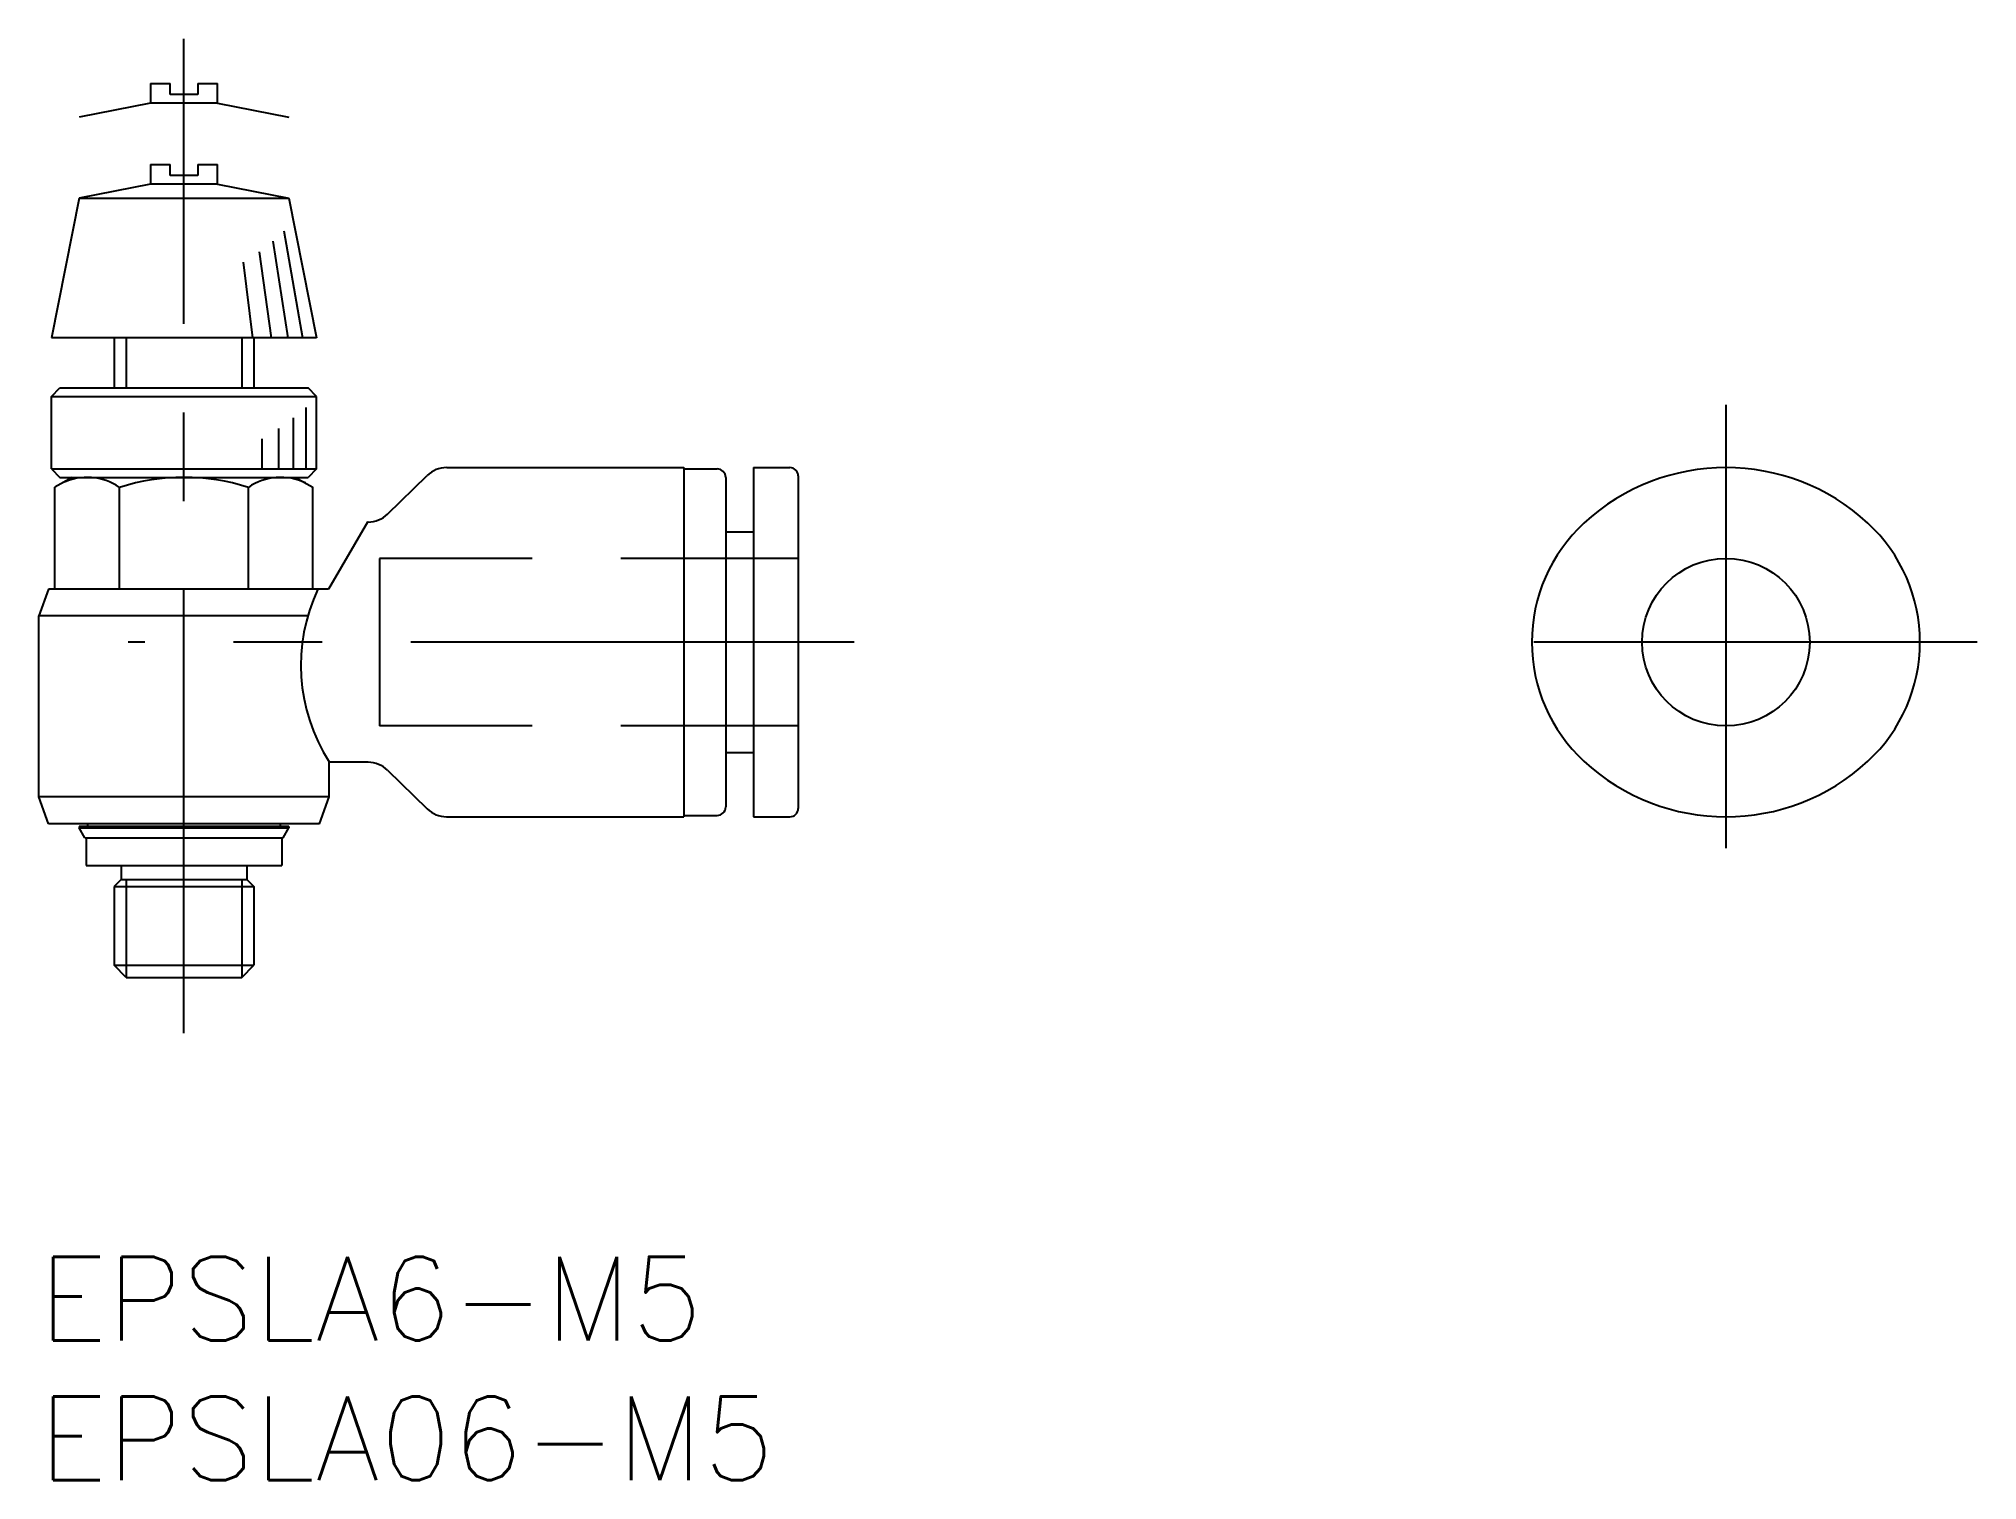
# Model space of a CAD drawing. Extents: x 0 to 69.4, y -8 to 43.6.
import ezdxf

# ---------------------------------------------------------------- set-up
doc = ezdxf.new("R2010")
doc.units = 0
doc.header["$LTSCALE"] = 0.5
for name, pattern in [('CENTER', [50.8, 31.75, -6.35, 6.35, -6.35]), ('DASHED', [19.05, 12.7, -6.35]), ('PHANTOM', [63.5, 31.75, -6.35, 6.35, -6.35, 6.35, -6.35])]:
    doc.linetypes.add(name, pattern=pattern)
doc.layers.get('0').update_dxf_attribs({"linetype": 'CONTINUOUS'})
doc.layers.add('CENTER', color=1, linetype='CENTER')
doc.styles.get("Standard").update_dxf_attribs({"font": 'txt.shx', "height": 3, "bigfont": 'bigfont.shx'})

# ---------------------------------------------------------------- blocks, each defined once
blk = doc.blocks.new('*U42')
at = {"color": 7, "linetype": 'CONTINUOUS'}
blk.add_text('EPSLA6-M5', height=3, dxfattribs=at).set_placement((0, -3))
blk = doc.blocks.new('*U43')
at = {"color": 7, "linetype": 'CONTINUOUS'}
blk.add_text('EPSLA06-M5', height=3, dxfattribs=at).set_placement((0, -8))

msp = doc.modelspace()

# ---------------------------------------------------------------- linework, layer by layer
at = {"color": 3, "linetype": 'PHANTOM'}
for p, q in [((4, 42), (4.7, 42)), ((4, 42), (4, 41.3)), ((4.7, 41.6), (4.7, 42)), ((5.7, 42), (6.4, 42)), ((5.7, 42), (5.7, 41.6)), ((6.4, 41.3), (6.4, 42)), ((4, 41.3), (1.45, 40.8)), ((6.4, 41.3), (4, 41.3)), ((5.7, 41.6), (4.7, 41.6)), ((6.4, 41.3), (8.95, 40.8)), ((8.378, 36.351), (8.925, 32.9)), ((8.776, 36.724), (9.45, 32.9)), ((7.318, 35.6), (7.65, 32.9)), ((7.893, 35.976), (8.325, 32.9)), ((9.125, 28.2), (9.125, 30.025)), ((9.575, 28.2), (9.575, 30.4)), ((8, 28.2), (8, 29.275)), ((8.6, 28.2), (8.6, 29.65))]:
    msp.add_line(p, q, dxfattribs=at)
at = {"color": 7, "linetype": 'CONTINUOUS'}
for p, q in [((4, 39.1), (4.7, 39.1)), ((4, 39.1), (4, 38.4)), ((4.7, 38.7), (4.7, 39.1)), ((5.7, 39.1), (6.4, 39.1)), ((5.7, 39.1), (5.7, 38.7)), ((6.4, 38.4), (6.4, 39.1)), ((4, 38.4), (1.45, 37.9)), ((6.4, 38.4), (4, 38.4)), ((5.7, 38.7), (4.7, 38.7)), ((6.4, 38.4), (8.95, 37.9)), ((1.45, 37.9), (0.45, 32.9)), ((1.45, 37.9), (8.95, 37.9)), ((8.95, 37.9), (9.95, 32.9)), ((9.95, 32.9), (0.45, 32.9)), ((2.7, 32.9), (2.7, 31.1)), ((7.7, 32.9), (7.7, 31.1)), ((0.45, 30.8), (0.75, 31.1)), ((0.45, 28.2), (0.45, 30.8)), ((0.45, 30.8), (9.95, 30.8)), ((0.75, 31.1), (9.65, 31.1)), ((9.95, 30.8), (9.65, 31.1)), ((9.95, 28.2), (9.95, 30.8)), ((0.45, 28.2), (9.95, 28.2)), ((0.45, 28.2), (0.75, 27.9)), ((1.2, 27.9), (0.581, 27.543)), ((0.75, 27.9), (9.65, 27.9)), ((9.2, 27.9), (9.819, 27.543)), ((9.95, 28.2), (9.65, 27.9)), ((12.491, 26.584), (13.909, 27.966)), ((14.61, 28.25), (23.1, 28.25)), ((23.1, 28.25), (23.1, 15.75)), ((23.1, 28.2), (24.3, 28.2)), ((24.6, 27.9), (24.6, 16.1)), ((25.6, 28.25), (25.6, 15.75)), ((25.6, 28.25), (26.9, 28.25)), ((27.2, 27.95), (27.2, 16.05)), ((0.581, 23.9), (0.581, 27.543)), ((2.891, 23.9), (2.891, 27.543)), ((7.509, 23.9), (7.509, 27.543)), ((9.819, 23.9), (9.819, 27.543)), ((11.767, 26.3), (10.381, 23.9)), ((11.793, 26.3), (11.767, 26.3)), ((24.6, 25.95), (25.6, 25.95)), ((0.35, 23.9), (0, 22.938)), ((10.381, 23.9), (0.35, 23.9)), ((9.636, 22.938), (0, 22.938)), ((0, 16.462), (0, 22.938)), ((24.6, 18.05), (25.6, 18.05)), ((10.4, 16.462), (10.4, 17.721)), ((11.793, 17.7), (10.4, 17.7)), ((12.491, 17.416), (13.909, 16.034)), ((10.4, 16.462), (0, 16.462)), ((0.35, 15.5), (0, 16.462)), ((10.05, 15.5), (10.4, 16.462)), ((10.05, 15.5), (0.35, 15.5)), ((8.95, 15.4), (1.45, 15.4)), ((1.45, 15.4), (1.45, 15.35)), ((1.45, 15.35), (8.95, 15.35)), ((1.65, 15), (1.45, 15.35)), ((1.75, 15.5), (1.75, 15.4)), ((8.65, 15.5), (8.65, 15.4)), ((8.75, 15), (8.95, 15.35)), ((8.95, 15.4), (8.95, 15.35)), ((14.61, 15.75), (23.1, 15.75)), ((23.1, 15.8), (24.3, 15.8)), ((25.6, 15.75), (26.9, 15.75)), ((1.65, 15), (8.75, 15)), ((1.7, 15), (1.7, 14)), ((8.7, 15), (8.7, 14)), ((1.7, 14), (8.7, 14)), ((2.95, 14), (2.95, 13.5)), ((7.45, 14), (7.45, 13.5)), ((2.95, 13.5), (2.7, 13.25)), ((2.7, 13.25), (7.7, 13.25)), ((2.7, 13.25), (2.7, 10.433)), ((2.95, 13.5), (7.45, 13.5)), ((7.45, 13.5), (7.7, 13.25)), ((7.7, 13.25), (7.7, 10.433)), ((2.7, 10.433), (7.7, 10.433)), ((3.133, 10), (2.7, 10.433)), ((7.267, 10), (7.7, 10.433)), ((3.133, 10), (7.267, 10))]:
    msp.add_line(p, q, dxfattribs=at)
at = {"color": 3, "linetype": 'CONTINUOUS'}
for p, q in [((3.133, 32.9), (3.133, 31.1)), ((7.267, 32.9), (7.267, 31.1)), ((3.133, 13.5), (3.133, 10)), ((7.267, 13.5), (7.267, 10))]:
    msp.add_line(p, q, dxfattribs=at)
at = {"color": 3, "linetype": 'DASHED'}
for p, q in [((27.2, 25), (12.2, 25)), ((12.2, 25), (12.2, 19)), ((27.2, 19), (12.2, 19))]:
    msp.add_line(p, q, dxfattribs=at)
at = {"color": 7, "linetype": 'CONTINUOUS'}
msp.add_circle((60.421, 22), 3, dxfattribs=at)
for centre, radius, start, end in [((1.736, 25.855), 2.045, 55.61575, 115.61575), ((5.2, 20.257), 7.643, 72.41205, 107.58795), ((8.664, 25.855), 2.045, 64.38425, 124.38425), ((14.607, 27.25), 1, 90, 134.27478), ((24.3, 27.9), 0.3, 0, 90), ((26.9, 27.95), 0.3, 0, 90), ((60.421, 20.756), 7.494, 47.25876, 132.74124), ((11.793, 27.3), 1, 270, 314.27478), ((59.271, 22), 5.8, 132.74124, 227.25876), ((61.571, 22), 5.8, 312.74124, 47.25876), ((15.763, 21.171), 6.377, 154.66057, 212.7475), ((11.793, 16.7), 1, 45.72522, 90), ((60.421, 23.244), 7.494, 227.25876, 312.74124), ((14.607, 16.75), 1, 225.72522, 270), ((24.3, 16.1), 0.3, 270, 0), ((26.9, 16.05), 0.3, 270, 0)]:
    msp.add_arc(centre, radius, start, end, dxfattribs=at)
at = {"layer": 'CENTER', "color": 1, "linetype": 'CENTER'}
for p, q in [((5.2, 8), (5.2, 43.6)), ((60.421, 30.5), (60.421, 13.5)), ((29.2, 22), (3.2, 22)), ((69.421, 22), (51.421, 22))]:
    msp.add_line(p, q, dxfattribs=at)

# ---------------------------------------------------------------- block references
at = {"color": 7, "linetype": 'CONTINUOUS'}
for name in ['*U42', '*U43']:
    msp.add_blockref(name, (0, 0), dxfattribs=at)

doc.saveas('drawing.dxf')
